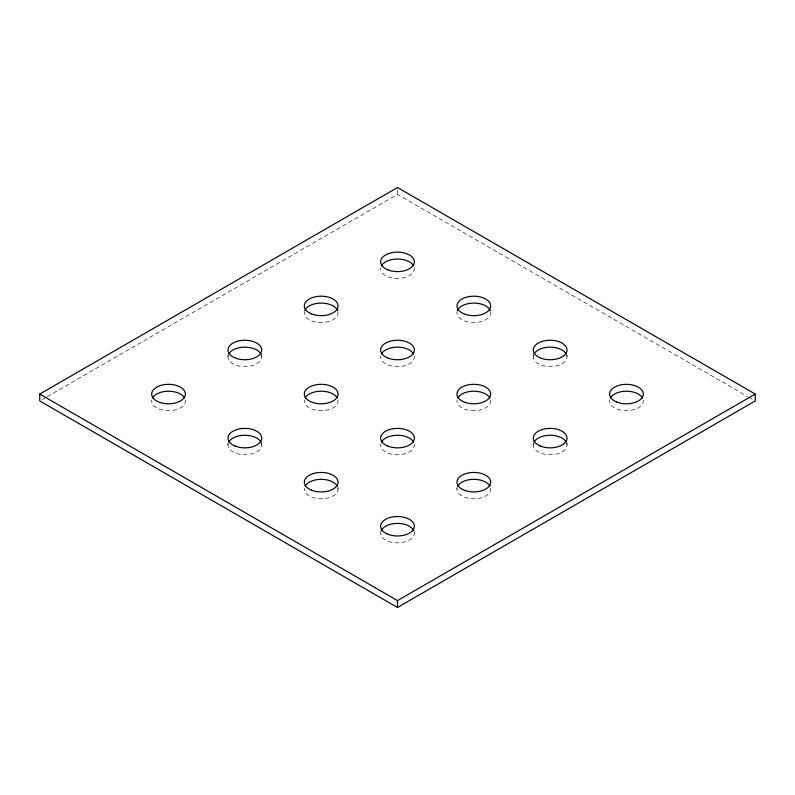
<?xml version="1.0" encoding="UTF-8"?>
<svg xmlns="http://www.w3.org/2000/svg" width="795" height="795" viewBox="0 0 795 795"><rect width="100%" height="100%" fill="white"/><g stroke="black" fill="none" stroke-linecap="round" stroke-linejoin="round"><path stroke-width="0.6" stroke-dasharray="3.98 2.98" d="M41.896 399.706L46.199 397.222M47.273 396.606L397.5 194.397L747.727 396.606M748.801 397.222L753.104 399.706M567.004 354.58L567.004 356.875M567.004 442.706L567.004 445.001M533.276 354.58L533.276 356.875M533.276 442.706L533.276 445.001M456.956 486.769L456.956 489.064M397.5 189.806L397.5 194.397M338.044 486.769L338.044 489.064M261.724 354.58L261.724 356.875M261.724 442.706L261.724 445.001M227.996 354.58L227.996 356.875M227.996 442.706L227.996 445.001M185.314 399.935A16.864 9.739 0 0 1 168.54 410.677A16.864 9.739 0 0 1 151.766 399.935M261.366 443.014A16.864 9.739 0 0 1 244.86 454.74A16.864 9.739 0 0 1 228.354 443.014M337.954 488.06A16.864 9.739 0 0 1 321.18 498.803A16.864 9.739 0 0 1 304.406 488.06M414.274 532.123A16.864 9.739 0 0 1 397.5 542.866A16.864 9.739 0 0 1 380.726 532.123M261.366 354.888A16.864 9.739 0 0 1 244.86 366.614A16.864 9.739 0 0 1 228.354 354.888M337.954 399.935A16.864 9.739 0 0 1 321.18 410.677A16.864 9.739 0 0 1 304.406 399.935M414.274 443.998A16.864 9.739 0 0 1 397.5 454.74A16.864 9.739 0 0 1 380.726 443.998M490.595 488.06A16.864 9.739 0 0 1 473.82 498.803A16.864 9.739 0 0 1 457.046 488.06M337.954 311.809A16.864 9.739 0 0 1 321.18 322.551A16.864 9.739 0 0 1 304.406 311.809M414.274 355.872A16.864 9.739 0 0 1 397.5 366.614A16.864 9.739 0 0 1 380.726 355.872M490.595 399.935A16.864 9.739 0 0 1 473.82 410.677A16.864 9.739 0 0 1 457.046 399.935M566.646 443.014A16.864 9.739 0 0 1 550.14 454.74A16.864 9.739 0 0 1 533.634 443.014M414.274 267.746A16.864 9.739 0 0 1 397.5 278.488A16.864 9.739 0 0 1 380.726 267.746M490.595 311.809A16.864 9.739 0 0 1 473.82 322.551A16.864 9.739 0 0 1 457.046 311.809M566.646 354.888A16.864 9.739 0 0 1 550.14 366.614A16.864 9.739 0 0 1 533.634 354.888M643.235 399.935A16.864 9.739 0 0 1 626.46 410.677A16.864 9.739 0 0 1 609.686 399.935"/><path stroke-width="1.19" d="M39.75 394.062L397.5 187.511L755.25 394.062L755.25 400.938L397.5 607.489L39.75 400.938L39.75 394.062L397.5 600.603L755.25 394.062M397.5 600.603L397.5 607.489M152.471 397.987A16.864 9.739 0 0 1 168.54 391.21A16.864 9.739 0 0 1 184.609 397.987M228.791 442.05A16.864 9.739 0 0 1 244.86 435.272A16.864 9.739 0 0 1 260.929 442.05M305.111 486.113A16.864 9.739 0 0 1 321.18 479.335A16.864 9.739 0 0 1 337.249 486.113M380.994 531.139A16.864 9.739 0 0 1 397.5 523.398A16.864 9.739 0 0 1 414.006 531.139M228.791 353.924A16.864 9.739 0 0 1 244.86 347.147A16.864 9.739 0 0 1 260.929 353.924M305.111 397.987A16.864 9.739 0 0 1 321.18 391.21A16.864 9.739 0 0 1 337.249 397.987M381.431 442.05A16.864 9.739 0 0 1 397.5 435.272A16.864 9.739 0 0 1 413.569 442.05M457.751 486.113A16.864 9.739 0 0 1 473.82 479.335A16.864 9.739 0 0 1 489.889 486.113M304.674 310.825A16.864 9.739 0 0 1 321.18 303.084A16.864 9.739 0 0 1 337.686 310.825M381.431 353.924A16.864 9.739 0 0 1 397.5 347.147A16.864 9.739 0 0 1 413.569 353.924M457.751 397.987A16.864 9.739 0 0 1 473.82 391.21A16.864 9.739 0 0 1 489.889 397.987M534.071 442.05A16.864 9.739 0 0 1 550.14 435.272A16.864 9.739 0 0 1 566.209 442.05M381.431 265.798A16.864 9.739 0 0 1 397.5 259.021A16.864 9.739 0 0 1 413.569 265.798M457.314 310.825A16.864 9.739 0 0 1 473.82 303.084A16.864 9.739 0 0 1 490.326 310.825M534.071 353.924A16.864 9.739 0 0 1 550.14 347.147A16.864 9.739 0 0 1 566.209 353.924M610.391 397.987A16.864 9.739 0 0 1 626.46 391.21A16.864 9.739 0 0 1 642.529 397.987M160.103 402.489A16.864 9.739 0 0 0 185.404 394.062A16.864 9.739 0 0 0 160.103 385.625A16.864 9.739 0 0 0 160.103 402.489M234.962 446.005A16.864 9.739 0 0 0 261.635 439.128A16.864 9.739 0 0 0 237.983 429.23A16.864 9.739 0 0 0 234.962 446.005M311.282 490.068A16.864 9.739 0 0 0 337.954 483.191A16.864 9.739 0 0 0 314.303 473.293A16.864 9.739 0 0 0 311.282 490.068M387.602 534.131A16.864 9.739 0 0 0 414.274 527.254A16.864 9.739 0 0 0 390.623 517.356A16.864 9.739 0 0 0 387.602 534.131M236.423 358.426A16.864 9.739 0 0 0 261.724 349.999A16.864 9.739 0 0 0 236.423 341.562A16.864 9.739 0 0 0 236.423 358.426M312.743 402.489A16.864 9.739 0 0 0 338.044 394.062A16.864 9.739 0 0 0 312.743 385.625A16.864 9.739 0 0 0 312.743 402.489M387.602 446.005A16.864 9.739 0 0 0 414.274 439.128A16.864 9.739 0 0 0 390.623 429.23A16.864 9.739 0 0 0 387.602 446.005M465.383 490.614A16.864 9.739 0 0 0 490.684 482.187A16.864 9.739 0 0 0 465.383 473.75A16.864 9.739 0 0 0 465.383 490.614M311.282 313.816A16.864 9.739 0 0 0 337.954 306.94A16.864 9.739 0 0 0 314.303 297.042A16.864 9.739 0 0 0 311.282 313.816M387.602 357.879A16.864 9.739 0 0 0 414.274 351.002A16.864 9.739 0 0 0 390.623 341.105A16.864 9.739 0 0 0 387.602 357.879M465.383 402.489A16.864 9.739 0 0 0 490.684 394.062A16.864 9.739 0 0 0 465.383 385.625A16.864 9.739 0 0 0 465.383 402.489M540.242 446.005A16.864 9.739 0 0 0 566.914 439.128A16.864 9.739 0 0 0 543.263 429.23A16.864 9.739 0 0 0 540.242 446.005M387.602 269.753A16.864 9.739 0 0 0 414.274 262.877A16.864 9.739 0 0 0 390.623 252.979A16.864 9.739 0 0 0 387.602 269.753M465.383 314.363A16.864 9.739 0 0 0 490.684 305.936A16.864 9.739 0 0 0 465.383 297.499A16.864 9.739 0 0 0 465.383 314.363M541.703 358.426A16.864 9.739 0 0 0 567.004 349.999A16.864 9.739 0 0 0 541.703 341.562A16.864 9.739 0 0 0 541.703 358.426M616.562 401.942A16.864 9.739 0 0 0 643.235 395.065A16.864 9.739 0 0 0 619.583 385.168A16.864 9.739 0 0 0 616.562 401.942"/></g></svg>
